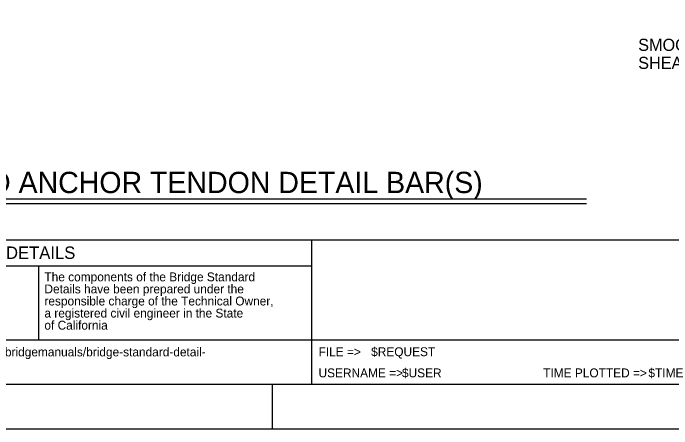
# Model space of a CAD drawing. Extents: x 0 to 2.83, y 0 to 1.83.
# Drawn here: x 0.382 to 1, y 0 to 0.39 of the extents above; entities that cross this region are included whole.
import ezdxf

# ---------------------------------------------------------------- set-up
doc = ezdxf.new("R2010")
doc.units = 0
for name, color, linetype in [('10 Sheet Format', 7, 'Continuous'), ('210 Border', 7, 'Continuous'), ('214 Text and Titles', 7, 'Continuous')]:
    doc.layers.add(name, color=color, linetype=linetype)

msp = doc.modelspace()

# ---------------------------------------------------------------- linework, layer by layer
at = {"layer": '10 Sheet Format'}
msp.add_lwpolyline([(0, 0), (2.83333, 0), (2.83333, 1.83333), (0, 1.83333)], close=True, dxfattribs=at)
at = {"layer": '210 Border'}
for p, q in [((2.79167, 0.17708), (0.08333, 0.17708)), ((0.66181, 0.17708), (0.66181, 0.04167)), ((0.66181, 0.15274), (0.08333, 0.15274)), ((0.40582, 0.15274), (0.40582, 0.08333)), ((2.79167, 0.08333), (0.08333, 0.08333)), ((2.79167, 0.04167), (0.08333, 0.04167)), ((0.625, 0.04167), (0.625, 0))]:
    msp.add_line(p, q, dxfattribs=at)
at = {"layer": '214 Text and Titles'}
for p, q in [((0.26343, 0.21583), (0.91992, 0.21583)), ((0.26343, 0.21141), (0.91992, 0.21141))]:
    msp.add_line(p, q, dxfattribs=at)

# ---------------------------------------------------------------- texts
at = {"layer": '10 Sheet Format'}
for s, height, p in [('Refer to:  http://www.dot.ca.gov/hq/esc/techpubs/manual/bridgemanuals/bridge-standard-detail-', 0.0083333, (0.09183, 0.068)), ('FILE =>', 0.008333, (0.66845, 0.0682)), ('$REQUEST', 0.008333, (0.71782, 0.0682)), ('USERNAME =>', 0.0083333, (0.66845, 0.04833)), ('$USER', 0.008333, (0.74672, 0.04833)), ('TIME PLOTTED =>', 0.0083333, (0.87919, 0.04833)), ('$TIME', 0.008333, (0.97789, 0.04833))]:
    msp.add_text(s, height=height, dxfattribs=at).set_placement(p)
at = {"layer": '210 Border'}
for s, height, p in [('BRIDGE STANDARD DETAILS', 0.0116668, (0.22099, 0.15948)), ('The components of the Bridge Standard', 0.0083333, (0.41133, 0.13846)), ('Details have been prepared under the', 0.0083333, (0.41133, 0.12713)), ('responsible charge of the Technical Owner,', 0.0083333, (0.41133, 0.11579)), ('a registered civil engineer in the State', 0.0083333, (0.41133, 0.10445)), ('of California', 0.0083333, (0.41133, 0.09312))]:
    msp.add_text(s, height=height, dxfattribs=at).set_placement(p)
at = {"layer": '214 Text and Titles'}
for s, height, p in [('SMOOTH', 0.011392, (0.96827, 0.35471)), ('SHEATHING', 0.011392, (0.96827, 0.33778)), ('GROUND ANCHOR TENDON DETAIL BAR(S)', 0.02, (0.26079, 0.22125))]:
    msp.add_text(s, height=height, dxfattribs=at).set_placement(p)

doc.saveas('drawing.dxf')
